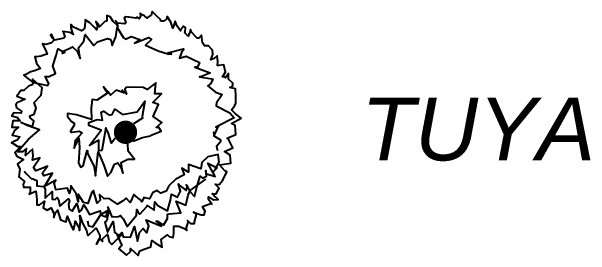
# Model space of a CAD drawing. Extents: x 9555 to 11275, y -8412 to -6382.
# Drawn here: x 9555.1 to 9562.47, y -7832.34 to -7829.23 of the extents above; entities that cross this region are included whole.
import ezdxf

# ---------------------------------------------------------------- set-up
doc = ezdxf.new("R2010")
doc.units = 0
doc.header["$MEASUREMENT"] = 0
doc.layers.add('Ril-Albero', color=104, linetype='Continuous')
doc.styles.add('ArialCorsivo', font='ariali.ttf')

# ---------------------------------------------------------------- blocks, each defined once
blk = doc.blocks.new('ALB_TUYA')
at = {"layer": 'Ril-Albero'}
blk.add_lwpolyline([(-0.9284, 1.199), (-0.9088, 1.1796), (-0.9409, 1.1405), (-1.0121, 1.1205), (-1.0511, 1.1267), (-1.0576, 1.1267), (-1.0115, 1.0297), (-0.9983, 0.9973), (-1.0436, 0.984), (-1.0759, 0.9708), (-1.1343, 0.9639), (-1.1537, 0.9638), (-1.1336, 0.8796), (-1.1009, 0.8344), (-1.0813, 0.8151), (-1.146, 0.7887), (-1.2042, 0.7688), (-1.2688, 0.7359), (-1.2947, 0.7292), (-1.2621, 0.697), (-1.1773, 0.6327), (-1.19, 0.6067), (-1.2353, 0.5869), (-1.2933, 0.5346), (-1.3322, 0.5343), (-1.3836, 0.4626), (-1.3055, 0.4307), (-1.2795, 0.4244), (-1.3312, 0.3981), (-1.3765, 0.3783), (-1.3958, 0.3522), (-1.389, 0.3133), (-1.3238, 0.2684), (-1.3301, 0.2424), (-1.421, 0.2482), (-1.4466, 0.2091), (-1.3751, 0.1901), (-1.3424, 0.145), (-1.4332, 0.1443), (-1.4456, 0.0664), (-1.3678, 0.0669), (-1.3613, 0.067), (-1.4128, 0.0212), (-1.4449, -0.0374), (-1.3474, -0.0562), (-1.3795, -0.1018), (-1.4119, -0.115), (-1.4506, -0.1348), (-1.4311, -0.1411), (-1.3725, -0.1796), (-1.3335, -0.1794), (-1.4108, -0.2578), (-1.3845, -0.303), (-1.2999, -0.3478), (-1.3773, -0.4002), (-1.3708, -0.4132), (-1.3444, -0.4714), (-1.3566, -0.5688), (-1.2849, -0.6266), (-1.3041, -0.6592), (-1.2973, -0.6981), (-1.2389, -0.6977), (-1.213, -0.6975), (-1.2125, -0.7623), (-1.2253, -0.7884), (-1.1542, -0.7554), (-1.1412, -0.7489), (-1.1343, -0.8137), (-1.1275, -0.859), (-1.127, -0.9239), (-1.0946, -0.9237), (-1.0558, -0.8974), (-1.03, -0.8778), (-1.0489, -0.9623), (-0.9967, -0.9943), (-0.9451, -0.9615), (-0.9121, -1.0391), (-0.9117, -1.0845), (-0.8863, -1.0195), (-0.867, -0.9934), (-0.8272, -1.1164), (-0.7556, -1.1418), (-0.7432, -1.0703), (-0.6904, -1.1932), (-0.664, -1.2449), (-0.6451, -1.1799), (-0.6389, -1.1344), (-0.5863, -1.2314), (-0.5861, -1.2508), (-0.574, -1.134), (-0.581, -1.0627), (-0.5479, -1.1597), (-0.4953, -1.2502), (-0.482, -1.302), (-0.4754, -1.3149), (-0.3852, -1.2299), (-0.3723, -1.2233), (-0.3262, -1.3138), (-0.326, -1.3463), (-0.326, -1.3463), (-0.3708, -1.4244), (-0.3324, -1.3528), (-0.2932, -1.3914), (-0.2934, -1.359), (-0.229, -1.3001), (-0.2088, -1.3973), (-0.1761, -1.4295), (-0.0408, -1.2988), (-0.1056, -1.3122), (-0.0463, -1.4415), (-0.0592, -1.4546), (-0.0849, -1.4872), (0.013, -1.5644), (0.0646, -1.5186), (0.0643, -1.4797), (0.1622, -1.5698), (0.1813, -1.5112), (0.2395, -1.4914), (0.3236, -1.4583), (0.336, -1.3804), (0.3817, -1.4125), (0.4664, -1.4637), (0.4527, -1.3665), (0.5366, -1.3075), (0.5562, -1.3269), (0.6082, -1.3395), (0.6143, -1.2875), (0.6137, -1.1967), (0.6785, -1.1962), (0.7371, -1.2217), (0.7827, -1.2538), (0.776, -1.215), (0.8014, -1.1369), (0.7883, -1.1241), (0.8275, -1.1627), (0.8794, -1.1623), (0.8792, -1.1429), (0.8981, -1.0649), (0.898, -1.0389), (0.8654, -1.0197), (0.9629, -1.0514), (1.0018, -1.0511), (1.0145, -1.0056), (0.9948, -0.9733), (0.9816, -0.9475), (1.0851, -0.9078), (1.0982, -0.9142), (1.0588, -0.8561), (1.0586, -0.8237), (1.1237, -0.8621), (1.1821, -0.8552), (1.1559, -0.8294), (1.1298, -0.8102), (1.1102, -0.7844), (1.1037, -0.7844), (1.1556, -0.784), (1.194, -0.7124), (1.1679, -0.6866), (1.1417, -0.6609), (1.1937, -0.667), (1.2387, -0.6083), (1.2898, -0.5041), (1.2638, -0.4913), (1.1983, -0.4139), (1.3409, -0.3934), (1.3336, -0.2897), (1.262, -0.2448), (1.3654, -0.1986), (1.3127, -0.0887), (1.2932, -0.0759), (1.4031, -0.0297), (1.3958, 0.0871), (1.3502, 0.1127), (1.473, 0.1784), (1.4012, 0.2363), (1.3489, 0.2878), (1.3939, 0.3401), (1.4067, 0.3726), (1.406, 0.4634), (1.3989, 0.5542), (1.3274, 0.5731), (1.3661, 0.5929), (1.3659, 0.6253), (1.3136, 0.6768), (1.3131, 0.7482), (1.2746, 0.696), (1.2615, 0.7089), (1.2356, 0.7087), (1.2741, 0.7674), (1.2539, 0.858), (1.1891, 0.8511), (1.1696, 0.8509), (1.1758, 0.9029), (1.1687, 0.9742), (1.1301, 0.9415), (1.0848, 0.9217), (1.1102, 0.9932), (1.1098, 1.0451), (1.0575, 1.1031), (1.0056, 1.1028), (0.9794, 1.1415), (0.9724, 1.2063), (0.9657, 1.2387), (0.9336, 1.1995), (0.9141, 1.1994), (0.8422, 1.2767), (0.829, 1.3091), (0.829, 1.2961), (0.7971, 1.2245), (0.7579, 1.2631), (0.7513, 1.2761), (0.7578, 1.2761), (0.7639, 1.3345), (0.7378, 1.3538), (0.6993, 1.3016), (0.6993, 1.2952), (0.66, 1.3533), (0.6335, 1.4179), (0.6018, 1.3269), (0.5752, 1.4045), (0.5293, 1.4756), (0.5231, 1.4431), (0.4843, 1.4168), (0.4519, 1.4166), (0.4453, 1.436), (0.3995, 1.4811), (0.3407, 1.5391), (0.3281, 1.4871), (0.2893, 1.4673), (0.2765, 1.4543), (0.2438, 1.4865), (0.2113, 1.4992), (0.1852, 1.5185), (0.192, 1.4731), (0.1727, 1.447), (0.1531, 1.4663), (0.1337, 1.4532), (0.0428, 1.4655), (0.0039, 1.4717), (-0.0155, 1.4586), (0.0044, 1.3939), (-0.0085, 1.3808), (-0.1059, 1.3931), (-0.1255, 1.4189), (-0.119, 1.4125), (-0.099, 1.3477), (-0.1057, 1.3671), (-0.1579, 1.4122), (-0.1973, 1.4703), (-0.2363, 1.4895), (-0.2359, 1.4311), (-0.2423, 1.418), (-0.2617, 1.4114), (-0.3326, 1.346), (-0.3392, 1.3654), (-0.3785, 1.4106), (-0.3719, 1.3976), (-0.3586, 1.3523), (-0.3712, 1.3068), (-0.3974, 1.3391), (-0.4562, 1.397), (-0.5149, 1.4355), (-0.5147, 1.4031), (-0.5206, 1.3252), (-0.5593, 1.2925), (-0.6699, 1.3436), (-0.6961, 1.3758), (-0.6958, 1.3369), (-0.6758, 1.2592), (-0.6627, 1.2463), (-0.7083, 1.2719), (-0.7992, 1.2842), (-0.7928, 1.2843), (-0.7728, 1.2131), (-0.7856, 1.2), (-0.9022, 1.1732), (-0.9417, 1.2508), (-0.9546, 1.2442)], close=True, dxfattribs=at)
at = {"layer": 'Ril-Albero', "flags": 128}
for points in [[(-1.2661, -0.5292), (-1.2858, -0.5034), (-1.2008, -0.5871), (-1.1813, -0.5934), (-1.1293, -0.6125), (-1.1287, -0.6839), (-1.0379, -0.6897), (-1.0246, -0.7285), (-1.0238, -0.8388), (-0.9336, -0.7538), (-0.9329, -0.8511), (-0.8939, -0.8573), (-0.8682, -0.8312), (-0.855, -0.8571), (-0.8349, -0.9412), (-0.7253, -0.8496), (-0.7121, -0.8755), (-0.7248, -0.9145), (-0.7179, -0.9793), (-0.6788, -1.005), (-0.6211, -0.9073), (-0.5879, -1.0173), (-0.5621, -0.9912), (-0.5301, -0.9261), (-0.5104, -0.9583), (-0.4579, -1.0488), (-0.3479, -1.0091), (-0.322, -1.0024), (-0.3151, -1.0542), (-0.25, -1.0797), (-0.2119, -0.9756), (-0.225, -0.9563), (-0.1722, -1.0791), (-0.0879, -1.072), (-0.0621, -1.0589), (-0.0293, -1.1041), (0.0233, -1.201), (0.139, -1.0574), (0.145, -0.986), (0.1582, -1.0119), (0.1844, -1.0441), (0.2744, -0.9397), (0.2744, -0.9332), (0.3656, -0.9909), (0.3714, -0.8871), (0.4106, -0.9322), (0.5344, -1.0026), (0.5723, -0.8661), (0.5847, -0.7882), (0.6629, -0.8265), (0.7012, -0.7484), (0.6746, -0.6578), (0.6943, -0.6836), (0.7725, -0.7414), (0.7916, -0.6829), (0.772, -0.67), (0.8246, -0.7605), (0.8769, -0.8185), (0.9085, -0.7015), (0.9528, -0.5584), (0.979, -0.5842), (1.0307, -0.5579), (1.0237, -0.4866), (1.024, -0.5255), (1.141, -0.5636), (1.049, -0.3956), (1.1662, -0.4531), (1.1211, -0.4988), (1.1468, -0.4662), (1.1916, -0.3815), (1.1779, -0.2843), (1.0484, -0.3112), (0.971, -0.3831), (0.9587, -0.4676), (0.8026, -0.4103), (0.8033, -0.5076), (0.7185, -0.4563), (0.7451, -0.5405), (0.6417, -0.5996), (0.5515, -0.6846), (0.5196, -0.7497), (0.4484, -0.7762), (0.4028, -0.7441), (0.3446, -0.7705), (0.3062, -0.8486), (0.2347, -0.8297), (0.2092, -0.8882), (0.183, -0.856), (0.1047, -0.7917), (0.06, -0.8958), (0.0077, -0.8378), (-0.0374, -0.8771), (-0.102, -0.9164), (-0.2063, -0.8458), (-0.2712, -0.8463), (-0.33, -0.7948), (-0.323, -0.8662), (-0.3616, -0.9054), (-0.4082, -0.7435), (-0.4275, -0.7631), (-0.4784, -0.9062), (-0.5369, -0.8937), (-0.6025, -0.7903), (-0.6018, -0.8877), (-0.6285, -0.784), (-0.6941, -0.6807), (-0.7003, -0.7262), (-0.7129, -0.7782), (-0.7393, -0.7135), (-0.8883, -0.734), (-0.9085, -0.6434), (-0.8892, -0.6108), (-1.0314, -0.6897), (-0.9288, -0.5202), (-1.0389, -0.5535), (-1.0586, -0.5147), (-0.9944, -0.4299), (-1.0526, -0.4563), (-1.1431, -0.4894), (-1.1694, -0.4441), (-1.0924, -0.3268), (-1.1831, -0.3534), (-1.1769, -0.3015), (-1.184, -0.2172), (-1.2743, -0.2957), (-1.262, -0.2048), (-1.3136, -0.2506), (-1.3747, -0.251), (-1.2369, -0.0878), (-1.095, 0.03), (-1.2511, 0.0872), (-1.3293, 0.1256), (-1.1862, 0.0747), (-1.1672, 0.1462), (-1.2129, 0.1848), (-1.2196, 0.2107), (-1.1614, 0.2306), (-1.136, 0.3087), (-1.1624, 0.3798), (-1.0723, 0.4713), (-1.06, 0.5687), (-1.1841, 0.6781), (-1.1708, 0.6328), (-1.0538, 0.6077), (-0.9888, 0.5952), (-0.9761, 0.6212), (-1.0221, 0.7117), (-0.9702, 0.7121), (-0.8927, 0.7516), (-0.9258, 0.8487), (-0.8814, 0.9787), (-0.8688, 1.0307), (-0.856, 1.0632), (-0.7714, 1.0185), (-0.8037, 1.0052), (-0.7974, 1.0312), (-0.6746, 1.0905), (-0.6158, 1.0326), (-0.5762, 0.942), (-0.5966, 1.0781), (-0.5324, 1.1629), (-0.5135, 1.2474), (-0.4022, 1.1055), (-0.3571, 1.1512), (-0.2277, 1.1976), (-0.1887, 1.1849), (-0.1687, 1.1072), (-0.1241, 1.2178), (-0.1054, 1.3347), (-0.0266, 1.2055), (-0.0006, 1.1863), (0.0706, 1.2192), (0.1811, 1.1811), (0.1166, 1.1352), (0.2912, 1.2078), (0.3303, 1.1822), (0.253, 1.1102), (0.4157, 1.0401), (0.5393, 1.002), (0.5847, 0.9959), (0.5392, 1.015), (0.7399, 1.0619), (0.7336, 1.0424), (0.7143, 1.0163), (0.6889, 0.9447), (0.773, 0.9713), (0.9423, 0.8882), (0.9168, 0.8296), (0.8843, 0.8294), (1.0795, 0.7595), (1.073, 0.7529), (0.9695, 0.7132), (0.9436, 0.7066), (1.0995, 0.6817), (1.1125, 0.6754), (1.087, 0.6233), (1.0483, 0.5906), (1.1461, 0.5134), (1.2307, 0.4816), (1.2243, 0.4686), (1.1601, 0.3773), (1.1539, 0.3383), (1.3297, 0.2488), (1.3821, 0.1843), (1.1494, 0.0658), (1.1818, 0.079), (1.1307, -0.0317), (1.1239, 0.0007), (1.1243, -0.0447), (1.209, -0.096), (1.2092, -0.1219), (1.1577, -0.1807), (1.171, -0.2325)], [(0.0966, -0.1148), (0.2162, -0.0643), (0.3198, -0.044), (0.3262, -0.0375), (0.4556, 0.0153), (0.4228, 0.0605), (0.3904, 0.0603), (0.4613, 0.1257), (0.3504, 0.2027), (0.4207, 0.3524), (0.3492, 0.3779), (0.4586, 0.4889), (0.3743, 0.4883), (0.3863, 0.6311), (0.2766, 0.546), (0.2245, 0.5716), (0.0623, 0.5769), (0.0104, 0.57), (-0.0089, 0.5439), (0.011, 0.4857), (-0.0412, 0.5372), (-0.0215, 0.5049), (-0.1191, 0.5366), (-0.19, 0.4712), (-0.2227, 0.5164), (-0.2816, 0.5809), (-0.2291, 0.4969), (-0.3647, 0.4116), (-0.4231, 0.4176), (-0.4353, 0.3073), (-0.4343, 0.1646), (-0.6228, 0.2216), (-0.7397, 0.2402), (-0.7395, 0.2013), (-0.6871, 0.1368), (-0.6545, 0.1175), (-0.6543, 0.0916), (-0.6992, 0.0134), (-0.6926, 0.0005), (-0.6796, 0.0006), (-0.5889, 0.0142), (-0.5498, -0.005), (-0.6399, -0.1029), (-0.6522, -0.2003), (-0.6074, -0.1092), (-0.5947, -0.0767), (-0.5874, -0.1934), (-0.5989, -0.3881), (-0.5725, -0.4463), (-0.5403, -0.4266), (-0.4898, -0.2316), (-0.4832, -0.2445), (-0.4786, -0.2791), (-0.404, -0.4256), (-0.3836, -0.5552), (-0.3469, -0.25), (-0.2743, -0.4182), (-0.2279, -0.5606), (-0.1828, -0.5083), (-0.1509, -0.4367), (-0.1382, -0.4042), (-0.0994, -0.3909), (-0.0601, -0.4426), (-0.0335, -0.5202), (-0.054, -0.3841), (0.0301, -0.3446), (0.1144, -0.344), (0.0358, -0.2407), (0.0289, -0.1472)], [(-0.1305, -0.074), (-0.179, -0.1385), (-0.219, -0.0026), (-0.2518, 0.0556), (-0.3016, -0.2302), (-0.3405, -0.237), (-0.3412, -0.1397), (-0.3415, -0.1008), (-0.4578, -0.1665), (-0.3119, 0.0261), (-0.4661, 0.0865), (-0.4664, 0.1254), (-0.3629, 0.1651), (-0.2915, 0.1526), (-0.3117, 0.2563), (-0.2793, 0.2695), (-0.2076, 0.2181), (-0.1687, 0.2249), (-0.1368, 0.2965), (-0.039, 0.2258), (0.1489, 0.2596), (0.2452, 0.3966), (0.2142, 0.2017), (0.2144, 0.1822), (0.1036, 0.1085)], [(-0.4833, -1.1268), (-0.4698, -1.1916), (-0.4178, -1.2042), (-0.3152, -1.0478), (-0.2118, -0.9886), (-0.2367, -1.125), (-0.2625, -1.1447), (-0.2292, -1.2742), (-0.1716, -1.1635), (-0.1588, -1.1374), (-0.1383, -1.2735), (-0.073, -1.3314), (-0.0475, -1.2794), (-0.0276, -1.3311), (0.0632, -1.3369), (0.1141, -1.2003), (0.1142, -1.2068), (0.1544, -1.3882), (0.1796, -1.2777), (0.2246, -1.2255), (0.2704, -1.2835), (0.2957, -1.1925), (0.2627, -1.1149), (0.458, -1.1978), (0.4579, -1.1848), (0.4057, -1.1463), (0.3926, -1.1334), (0.4056, -1.1333), (0.4838, -1.1847), (0.5351, -1.0999), (0.5347, -1.0416), (0.5606, -1.0414), (0.7032, -1.0274), (0.6438, -0.8786), (0.7674, -0.9296), (0.7989, -0.7996), (0.8244, -0.741), (1.0245, -0.5968)]]:
    blk.add_lwpolyline(points, dxfattribs=at)
at = {"layer": 'Ril-Albero', "const_width": 0.1485, "flags": 128}
blk.add_lwpolyline([(-0.0742, 0, 1), (0.0743, 0, 1)], format="xyb", close=True, dxfattribs=at)

msp = doc.modelspace()

# ---------------------------------------------------------------- block references
at = {"layer": 'Ril-Albero'}
msp.add_blockref('ALB_TUYA', (9556.5508, -7830.7683), dxfattribs=at)

# ---------------------------------------------------------------- texts
at = {"layer": 'Ril-Albero', "color": 7, "style": 'ArialCorsivo'}
msp.add_text('TUYA', height=0.8, dxfattribs=at).set_placement((9559.5508, -7831.1266))

doc.saveas('drawing.dxf')
